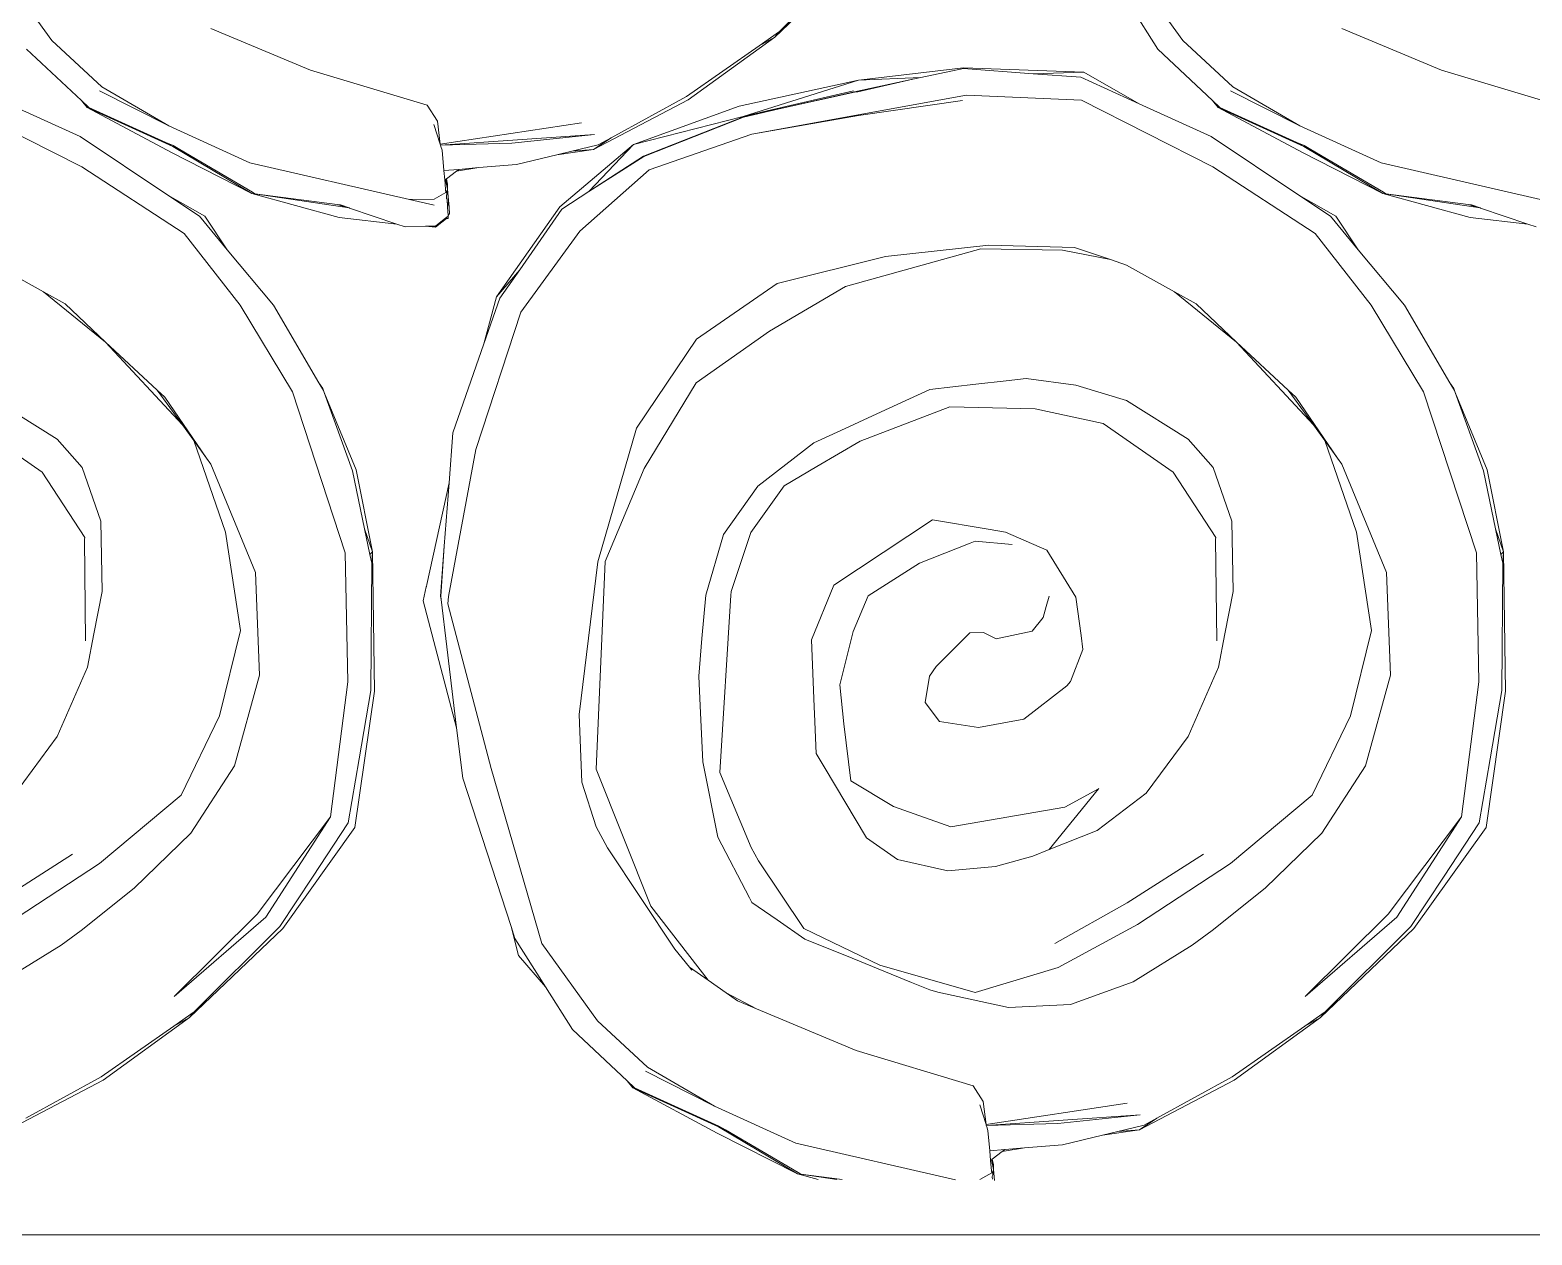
# Model space of a CAD drawing. Header units: inches. Extents: x 213 to 17763, y -4830 to 1802.
# Drawn here: x 5745.913 to 5747.82, y 1085.376 to 1086.906 of the extents above; entities that cross this region are included whole.
import ezdxf

# ---------------------------------------------------------------- set-up
doc = ezdxf.new("R2010")
doc.units = ezdxf.units.IN
doc.header["$MEASUREMENT"] = 0
doc.layers.add('OUTLINE', color=7, linetype='Continuous', lineweight=5)

# ---------------------------------------------------------------- blocks, each defined once
blk = doc.blocks.new('HYH4H')
at = {"color": 18, "lineweight": 5, "true_color": 0x000000}
for p, q in [((-2038.7289, 684.8451), (-2038.9141, 685.0214)), ((-2038.7381, 684.8561), (-2038.908, 685.0256)), ((-2039.4277, 684.9922), (-2039.538, 684.8387)), ((-2037.1849, 684.9922), (-2037.2951, 684.8387)), ((-2039.4883, 684.8214), (-2039.4348, 684.9061)), ((-2040.0511, 684.7798), (-2039.8533, 684.8626)), ((-2038.7289, 684.8451), (-2038.7381, 684.8561)), ((-2038.7381, 684.8561), (-2038.698, 684.8281)), ((-2038.698, 684.8281), (-2038.7289, 684.8451)), ((-2038.7289, 684.8451), (-2038.5574, 684.7211)), ((-2037.8083, 684.7798), (-2037.6104, 684.8626)), ((-2039.538, 684.8387), (-2039.6372, 684.7469)), ((-2039.5967, 684.7195), (-2039.4883, 684.8214)), ((-2038.698, 684.8281), (-2038.5537, 684.7272)), ((-2037.2951, 684.8387), (-2037.3944, 684.7469)), ((-2037.3539, 684.7195), (-2037.2454, 684.8214)), ((-2039.3421, 684.7757), (-2039.1032, 684.7841)), ((-2039.1035, 684.7831), (-2039.2413, 684.7727)), ((-2039.0186, 684.765), (-2039.1035, 684.7831)), ((-2038.895, 684.7598), (-2039.1032, 684.7841)), ((-2040.2826, 684.71), (-2040.0511, 684.7798)), ((-2039.4516, 684.7131), (-2039.3421, 684.7757)), ((-2039.3362, 684.7655), (-2039.4516, 684.7131)), ((-2039.3421, 684.7757), (-2039.2413, 684.7727)), ((-2039.2413, 684.7727), (-2039.3362, 684.7655)), ((-2038.895, 684.7598), (-2039.0186, 684.765)), ((-2039.0027, 684.7616), (-2039.0186, 684.765)), ((-2038.8936, 684.7365), (-2039.0027, 684.7616)), ((-2038.8868, 684.7369), (-2039.0027, 684.7616)), ((-2038.895, 684.7598), (-2038.6666, 684.6881)), ((-2038.895, 684.7598), (-2038.6584, 684.7081)), ((-2038.0398, 684.71), (-2037.8083, 684.7798)), ((-2039.7702, 684.6691), (-2039.6372, 684.7469)), ((-2039.6329, 684.7387), (-2039.7702, 684.6691)), ((-2039.1094, 684.7298), (-2039.3371, 684.7199)), ((-2039.1094, 684.7298), (-2038.6832, 684.6529)), ((-2038.887, 684.7361), (-2038.8936, 684.7365)), ((-2038.887, 684.7361), (-2038.738, 684.7033)), ((-2038.8868, 684.7369), (-2038.738, 684.7033)), ((-2038.8849, 684.7384), (-2038.7137, 684.6989)), ((-2038.5537, 684.7272), (-2038.4043, 684.6454)), ((-2037.5274, 684.6691), (-2037.3944, 684.7469)), ((-2037.3901, 684.7387), (-2037.5274, 684.6691)), ((-2039.608, 684.7057), (-2039.7779, 684.6283)), ((-2039.608, 684.7057), (-2039.7753, 684.6161)), ((-2039.7642, 684.6365), (-2039.6114, 684.7057)), ((-2039.6114, 684.7057), (-2039.5967, 684.7195)), ((-2039.608, 684.7057), (-2039.5967, 684.7195)), ((-2039.3371, 684.7199), (-2039.5979, 684.5881)), ((-2039.4516, 684.7131), (-2039.5944, 684.6482)), ((-2039.1013, 684.7192), (-2038.8951, 684.6898)), ((-2038.7137, 684.6989), (-2038.738, 684.7033)), ((-2038.738, 684.7033), (-2038.6672, 684.6865)), ((-2038.6666, 684.6881), (-2038.7137, 684.6989)), ((-2038.7137, 684.6989), (-2038.6669, 684.6873)), ((-2038.4488, 684.6323), (-2038.6584, 684.7081)), ((-2038.3697, 684.6224), (-2038.5574, 684.7211)), ((-2038.06, 684.6783), (-2038.0398, 684.71)), ((-2037.3652, 684.7057), (-2037.535, 684.6283)), ((-2037.3652, 684.7057), (-2037.5325, 684.6161)), ((-2037.5214, 684.6365), (-2037.3685, 684.7057)), ((-2037.3685, 684.7057), (-2037.3539, 684.7195)), ((-2037.3652, 684.7057), (-2037.3539, 684.7195)), ((-2037.0942, 684.7199), (-2037.3551, 684.5881)), ((-2037.2088, 684.7131), (-2037.3515, 684.6482)), ((-2039.9312, 684.5961), (-2039.7702, 684.6691)), ((-2038.6832, 684.6529), (-2038.8951, 684.6898)), ((-2038.6669, 684.6873), (-2038.6672, 684.6865)), ((-2038.4692, 684.6084), (-2038.6672, 684.6865)), ((-2038.4687, 684.6091), (-2038.6669, 684.6873)), ((-2038.4488, 684.6323), (-2038.6666, 684.6881)), ((-2038.0655, 684.6329), (-2038.3457, 684.6755)), ((-2038.0655, 684.6329), (-2038.06, 684.6783)), ((-2038.0655, 684.6329), (-2038.0531, 684.6719)), ((-2037.6883, 684.5961), (-2037.5274, 684.6691)), ((-2039.7642, 684.6365), (-2039.7786, 684.63)), ((-2039.7642, 684.6365), (-2039.7779, 684.6283)), ((-2039.5944, 684.6482), (-2039.7683, 684.5319)), ((-2038.6832, 684.6529), (-2038.4801, 684.5822)), ((-2038.3697, 684.6224), (-2038.4043, 684.6454)), ((-2038.4043, 684.6454), (-2038.3791, 684.6316)), ((-2038.2078, 684.6351), (-2038.3713, 684.652)), ((-2038.0661, 684.6312), (-2038.3713, 684.652)), ((-2038.0661, 684.6312), (-2038.2078, 684.6351)), ((-2037.5214, 684.6365), (-2037.5358, 684.63)), ((-2037.5214, 684.6365), (-2037.535, 684.6283)), ((-2037.3515, 684.6482), (-2037.5255, 684.5319)), ((-2039.7921, 684.6221), (-2039.9362, 684.5375)), ((-2039.9345, 684.5352), (-2039.7779, 684.6283)), ((-2039.9345, 684.5352), (-2039.7753, 684.6161)), ((-2039.7786, 684.63), (-2039.7921, 684.6221)), ((-2039.7779, 684.6283), (-2039.7921, 684.6221)), ((-2038.4687, 684.6091), (-2038.4692, 684.6084)), ((-2038.4692, 684.6084), (-2038.3604, 684.5388)), ((-2038.3604, 684.5388), (-2038.4687, 684.6091)), ((-2038.3604, 684.5388), (-2038.4488, 684.6323)), ((-2038.4488, 684.6323), (-2038.3026, 684.5087)), ((-2038.3791, 684.6316), (-2038.3434, 684.6231)), ((-2038.3697, 684.6224), (-2038.2966, 684.6119)), ((-2038.3697, 684.6224), (-2038.3268, 684.6191)), ((-2038.3434, 684.6231), (-2038.3268, 684.6191)), ((-2038.3268, 684.6191), (-2038.2966, 684.6119)), ((-2038.2966, 684.6119), (-2038.217, 684.5929)), ((-2038.0693, 684.6212), (-2038.0729, 684.5806)), ((-2038.0693, 684.6212), (-2038.067, 684.6283)), ((-2038.067, 684.6283), (-2038.0661, 684.6312)), ((-2038.0661, 684.6312), (-2038.0655, 684.6329)), ((-2037.5493, 684.6221), (-2037.6933, 684.5375)), ((-2037.6917, 684.5352), (-2037.535, 684.6283)), ((-2037.6917, 684.5352), (-2037.5325, 684.6161)), ((-2037.5358, 684.63), (-2037.5493, 684.6221)), ((-2037.535, 684.6283), (-2037.5493, 684.6221)), ((-2039.9312, 684.5961), (-2040.2476, 684.5231)), ((-2039.5979, 684.5881), (-2039.8009, 684.4558)), ((-2038.4801, 684.5822), (-2038.3425, 684.4604)), ((-2038.1419, 684.5864), (-2038.217, 684.5929)), ((-2038.0977, 684.5794), (-2038.1419, 684.5864)), ((-2038.1025, 684.583), (-2038.1419, 684.5864)), ((-2038.1025, 684.583), (-2038.0729, 684.5806)), ((-2038.1025, 684.583), (-2038.0977, 684.5794)), ((-2038.0977, 684.5794), (-2038.0778, 684.5641)), ((-2038.0729, 684.5806), (-2038.0745, 684.5619)), ((-2037.6883, 684.5961), (-2038.0048, 684.5231)), ((-2037.3551, 684.5881), (-2037.5581, 684.4558)), ((-2038.0802, 684.5536), (-2038.0778, 684.5641)), ((-2038.0801, 684.5436), (-2038.0802, 684.5536)), ((-2038.0761, 684.5631), (-2038.0801, 684.5436)), ((-2038.077, 684.5627), (-2038.0801, 684.5436)), ((-2038.077, 684.5627), (-2038.0778, 684.5641)), ((-2038.0769, 684.5636), (-2038.077, 684.5627)), ((-2038.077, 684.5627), (-2038.0761, 684.5631)), ((-2038.0752, 684.5543), (-2038.0763, 684.5421)), ((-2038.0761, 684.5631), (-2038.0745, 684.5619)), ((-2038.0745, 684.5619), (-2038.0752, 684.5543)), ((-2039.941, 684.5346), (-2040.1278, 684.5065)), ((-2039.9345, 684.5352), (-2040.1083, 684.4872)), ((-2039.941, 684.5346), (-2040.1043, 684.5132)), ((-2039.9362, 684.5375), (-2039.941, 684.5346)), ((-2039.9345, 684.5352), (-2039.941, 684.5346)), ((-2039.8417, 684.4899), (-2039.7683, 684.5319)), ((-2039.7683, 684.5319), (-2039.8308, 684.4902)), ((-2038.307, 684.5038), (-2038.3604, 684.5388)), ((-2038.0829, 684.5173), (-2038.0837, 684.4952)), ((-2038.0822, 684.5194), (-2038.0829, 684.5173)), ((-2038.082, 684.5222), (-2038.0822, 684.5194)), ((-2038.0822, 684.5194), (-2038.0813, 684.5159)), ((-2038.0801, 684.5436), (-2038.082, 684.5222)), ((-2038.0798, 684.5076), (-2038.0813, 684.5159)), ((-2038.0787, 684.5363), (-2038.0801, 684.5436)), ((-2038.0798, 684.5076), (-2038.0793, 684.5242)), ((-2038.0793, 684.5242), (-2038.0783, 684.5248)), ((-2038.0763, 684.5421), (-2038.0787, 684.5363)), ((-2038.0787, 684.5363), (-2038.0768, 684.5368)), ((-2038.0787, 684.5324), (-2038.0787, 684.5363)), ((-2038.0782, 684.5315), (-2038.0787, 684.5324)), ((-2038.0783, 684.5248), (-2038.0779, 684.5285)), ((-2038.0782, 684.5315), (-2038.0779, 684.53)), ((-2038.0779, 684.5285), (-2038.0779, 684.53)), ((-2038.0763, 684.5421), (-2038.0768, 684.5368)), ((-2038.0535, 684.5239), (-2038.0768, 684.5368)), ((-2038.0536, 684.5118), (-2038.0048, 684.5231)), ((-2038.0048, 684.5231), (-2038.0535, 684.5239)), ((-2037.6982, 684.5346), (-2037.8849, 684.5065)), ((-2037.6917, 684.5352), (-2037.8654, 684.4872)), ((-2037.6982, 684.5346), (-2037.8615, 684.5132)), ((-2037.6933, 684.5375), (-2037.6982, 684.5346)), ((-2037.6917, 684.5352), (-2037.6982, 684.5346)), ((-2037.5989, 684.4899), (-2037.5255, 684.5319)), ((-2037.5255, 684.5319), (-2037.5879, 684.4902)), ((-2040.2221, 684.4745), (-2040.1287, 684.5062)), ((-2040.2221, 684.4745), (-2040.1083, 684.4872)), ((-2040.1287, 684.5062), (-2040.1278, 684.5065)), ((-2040.1278, 684.5065), (-2040.1109, 684.5123)), ((-2040.1278, 684.5065), (-2040.1108, 684.5114)), ((-2040.1043, 684.5132), (-2040.1109, 684.5123)), ((-2040.1109, 684.5123), (-2040.1108, 684.5114)), ((-2040.1043, 684.5132), (-2040.1108, 684.5114)), ((-2039.8308, 684.4902), (-2039.8862, 684.4234)), ((-2039.8417, 684.4899), (-2039.8862, 684.4234)), ((-2038.307, 684.5038), (-2038.2233, 684.3837)), ((-2038.1773, 684.3302), (-2038.3026, 684.5087)), ((-2038.0812, 684.4912), (-2038.0837, 684.4952)), ((-2038.0813, 684.4904), (-2038.0816, 684.4852)), ((-2038.0779, 684.4858), (-2038.0816, 684.4852)), ((-2038.0812, 684.4912), (-2038.0813, 684.4904)), ((-2038.0763, 684.4863), (-2038.0813, 684.4904)), ((-2038.0798, 684.5076), (-2038.0812, 684.4912)), ((-2038.0763, 684.4863), (-2038.0779, 684.4858)), ((-2038.0703, 684.4816), (-2038.0779, 684.4858)), ((-2038.0779, 684.4858), (-2038.0562, 684.4686)), ((-2038.0703, 684.4816), (-2038.0763, 684.4863)), ((-2037.9793, 684.4745), (-2037.8859, 684.5062)), ((-2037.9793, 684.4745), (-2037.8654, 684.4872)), ((-2037.8859, 684.5062), (-2037.8849, 684.5065)), ((-2037.8849, 684.5065), (-2037.868, 684.5123)), ((-2037.8849, 684.5065), (-2037.8679, 684.5114)), ((-2037.8615, 684.5132), (-2037.868, 684.5123)), ((-2037.868, 684.5123), (-2037.8679, 684.5114)), ((-2037.8615, 684.5132), (-2037.8679, 684.5114)), ((-2037.5879, 684.4902), (-2037.6434, 684.4234)), ((-2037.5989, 684.4899), (-2037.6434, 684.4234)), ((-2040.2388, 684.4689), (-2040.2221, 684.4745)), ((-2039.8009, 684.4558), (-2039.9118, 684.3138)), ((-2038.3425, 684.4604), (-2038.2256, 684.2997)), ((-2038.0561, 684.4705), (-2038.0703, 684.4816)), ((-2038.0362, 684.47), (-2038.0562, 684.4686)), ((-2038.0561, 684.4705), (-2038.0362, 684.47)), ((-2038.0362, 684.47), (-2037.9959, 684.4689)), ((-2037.9959, 684.4689), (-2037.9793, 684.4745)), ((-2037.5581, 684.4558), (-2037.669, 684.3138)), ((-2039.3946, 684.4039), (-2039.3233, 684.4281)), ((-2039.3233, 684.4281), (-2039.1535, 684.4328)), ((-2039.2996, 684.4229), (-2039.1378, 684.4253)), ((-2038.9485, 684.41), (-2039.1535, 684.4328)), ((-2038.869, 684.3509), (-2039.1378, 684.4253)), ((-2039.8862, 684.4234), (-2039.9776, 684.3134)), ((-2039.4264, 684.393), (-2039.3946, 684.4039)), ((-2039.3946, 684.4039), (-2039.2996, 684.4229)), ((-2038.9485, 684.41), (-2038.7338, 684.3565)), ((-2037.6434, 684.4234), (-2037.7347, 684.3134)), ((-2039.5217, 684.3403), (-2039.4264, 684.393)), ((-2038.1773, 684.3302), (-2038.2233, 684.3837)), ((-2038.1839, 684.3272), (-2038.2233, 684.3837)), ((-2037.2788, 684.3403), (-2037.1836, 684.393)), ((-2039.6445, 684.2402), (-2039.5217, 684.3403)), ((-2039.5648, 684.3164), (-2039.5217, 684.3403)), ((-2038.869, 684.3509), (-2038.7188, 684.2621)), ((-2038.5738, 684.2461), (-2038.7338, 684.3565)), ((-2037.4016, 684.2402), (-2037.2788, 684.3403)), ((-2037.322, 684.3164), (-2037.2788, 684.3403)), ((-2040.0678, 684.1594), (-2039.9776, 684.3134)), ((-2039.9118, 684.3138), (-2040.0152, 684.1418)), ((-2039.6445, 684.2402), (-2039.5648, 684.3164)), ((-2038.1522, 684.2368), (-2038.1839, 684.3272)), ((-2038.1773, 684.3302), (-2038.1522, 684.2368)), ((-2037.825, 684.1594), (-2037.7347, 684.3134)), ((-2037.669, 684.3138), (-2037.7723, 684.1418)), ((-2037.4016, 684.2402), (-2037.322, 684.3164)), ((-2038.2256, 684.2997), (-2038.1364, 684.0271)), ((-2038.5733, 684.1594), (-2038.7188, 684.2621)), ((-2039.7972, 684.0762), (-2039.6445, 684.2402)), ((-2039.7469, 684.1454), (-2039.6445, 684.2402)), ((-2038.455, 684.0698), (-2038.5738, 684.2461)), ((-2038.0905, 684.0607), (-2038.1522, 684.2368)), ((-2037.5543, 684.0762), (-2037.4016, 684.2402)), ((-2037.5041, 684.1454), (-2037.4016, 684.2402)), ((-2040.0678, 684.1594), (-2040.0766, 684.1445)), ((-2040.0759, 684.1486), (-2040.0678, 684.1594)), ((-2039.3259, 684.1548), (-2039.2275, 684.1681)), ((-2039.1876, 684.1636), (-2039.2275, 684.1681)), ((-2039.1276, 684.1569), (-2039.1876, 684.1636)), ((-2038.5733, 684.1594), (-2038.4699, 683.9896)), ((-2037.825, 684.1594), (-2037.8338, 684.1445)), ((-2037.8331, 684.1486), (-2037.825, 684.1594)), ((-2040.078, 684.1407), (-2040.1414, 683.9872)), ((-2040.078, 684.1407), (-2040.1343, 683.9854)), ((-2040.1202, 683.8222), (-2040.0152, 684.1418)), ((-2040.0766, 684.1445), (-2040.078, 684.1407)), ((-2040.0759, 684.1486), (-2040.0766, 684.1445)), ((-2039.762, 684.1313), (-2039.8451, 684.0101)), ((-2039.7972, 684.0762), (-2039.7469, 684.1454)), ((-2039.762, 684.1313), (-2039.7469, 684.1454)), ((-2039.4264, 684.1248), (-2039.3846, 684.1373)), ((-2039.3846, 684.1373), (-2039.3259, 684.1548)), ((-2039.0364, 684.1467), (-2039.1276, 684.1569)), ((-2038.9313, 684.0981), (-2039.0364, 684.1467)), ((-2037.8351, 684.1407), (-2037.8986, 683.9872)), ((-2037.8351, 684.1407), (-2037.8915, 683.9854)), ((-2037.8773, 683.8222), (-2037.7723, 684.1418)), ((-2037.8338, 684.1445), (-2037.8351, 684.1407)), ((-2037.8331, 684.1486), (-2037.8338, 684.1445)), ((-2037.5192, 684.1313), (-2037.6023, 684.0101)), ((-2037.5543, 684.0762), (-2037.5041, 684.1454)), ((-2037.5192, 684.1313), (-2037.5041, 684.1454)), ((-2039.5488, 684.0481), (-2039.4264, 684.1248)), ((-2039.2455, 684.1081), (-2039.3804, 684.0789)), ((-2039.0762, 684.1121), (-2039.2455, 684.1081)), ((-2038.898, 684.0438), (-2039.0762, 684.1121)), ((-2038.8602, 684.0652), (-2038.9313, 684.0981)), ((-2037.3059, 684.0481), (-2037.1835, 684.1248)), ((-2039.8196, 684.0453), (-2039.7972, 684.0762)), ((-2039.5191, 683.9827), (-2039.3804, 684.0789)), ((-2038.455, 684.0698), (-2038.3779, 683.8047)), ((-2037.5767, 684.0453), (-2037.5543, 684.0762)), ((-2037.2763, 683.9827), (-2037.1375, 684.0789)), ((-2039.8826, 683.8632), (-2039.8196, 684.0453)), ((-2039.8451, 684.0101), (-2039.8196, 684.0453)), ((-2039.5586, 684.0369), (-2039.5488, 684.0481)), ((-2038.8126, 683.9938), (-2038.898, 684.0438)), ((-2038.8066, 684.0404), (-2038.8602, 684.0652)), ((-2038.6956, 683.9545), (-2038.8066, 684.0404)), ((-2038.083, 683.9611), (-2038.0905, 684.0607)), ((-2037.6397, 683.8632), (-2037.5767, 684.0453)), ((-2037.6023, 684.0101), (-2037.5767, 684.0453)), ((-2037.3158, 684.0369), (-2037.3059, 684.0481)), ((-2039.8451, 684.0101), (-2039.8534, 683.9981)), ((-2039.5983, 683.9919), (-2039.5586, 684.0369)), ((-2038.1364, 684.0271), (-2038.0823, 683.7358)), ((-2037.6023, 684.0101), (-2037.6106, 683.9981)), ((-2037.3554, 683.9919), (-2037.3158, 684.0369)), ((-2040.1741, 683.8245), (-2040.1414, 683.9872)), ((-2040.1343, 683.9854), (-2040.1584, 683.8699)), ((-2039.942, 683.7838), (-2039.8534, 683.9981)), ((-2039.6353, 683.8853), (-2039.5983, 683.9919)), ((-2039.6037, 683.8526), (-2039.5191, 683.9827)), ((-2038.7473, 683.9556), (-2038.8126, 683.9938)), ((-2038.4699, 683.9896), (-2038.3929, 683.8052)), ((-2037.9313, 683.8245), (-2037.8986, 683.9872)), ((-2037.8915, 683.9854), (-2037.9156, 683.8699)), ((-2037.6992, 683.7838), (-2037.6106, 683.9981)), ((-2037.3924, 683.8853), (-2037.3554, 683.9919)), ((-2037.3609, 683.8526), (-2037.2763, 683.9827)), ((-2038.6818, 683.8626), (-2038.7473, 683.9556)), ((-2038.6956, 683.9545), (-2038.6276, 683.859)), ((-2038.0391, 683.7597), (-2038.083, 683.9611)), ((-2038.0736, 683.8357), (-2038.083, 683.9611)), ((-2040.1741, 683.8245), (-2040.1584, 683.8699)), ((-2040.1584, 683.8699), (-2040.1691, 683.8189)), ((-2039.9123, 683.6684), (-2039.8826, 683.8632)), ((-2039.6353, 683.8853), (-2039.6382, 683.7455)), ((-2039.2688, 683.8275), (-2039.1863, 683.8638)), ((-2039.1863, 683.8638), (-2039.1523, 683.8695)), ((-2039.1523, 683.8695), (-2039.0415, 683.888)), ((-2038.8464, 683.7584), (-2039.0415, 683.888)), ((-2038.6424, 683.746), (-2038.6818, 683.8626)), ((-2037.9313, 683.8245), (-2037.9156, 683.8699)), ((-2037.9156, 683.8699), (-2037.9263, 683.8189)), ((-2037.6695, 683.6684), (-2037.6397, 683.8632)), ((-2037.3924, 683.8853), (-2037.3953, 683.7455)), ((-2039.6028, 683.8494), (-2039.6053, 683.6478)), ((-2039.6028, 683.8494), (-2039.6037, 683.8526)), ((-2039.1995, 683.8391), (-2039.1262, 683.8456)), ((-2039.1163, 683.8417), (-2039.1262, 683.8456)), ((-2039.1163, 683.8417), (-2039.016, 683.8019)), ((-2038.5921, 683.7386), (-2038.6276, 683.859)), ((-2038.0662, 683.7363), (-2038.0736, 683.8357)), ((-2038.0736, 683.8357), (-2038.0669, 683.7363)), ((-2037.36, 683.8494), (-2037.3624, 683.6478)), ((-2037.36, 683.8494), (-2037.3609, 683.8526)), ((-2040.1741, 683.8245), (-2040.1783, 683.5484)), ((-2040.1741, 683.8245), (-2040.1726, 683.802)), ((-2040.1741, 683.8245), (-2040.1691, 683.8189)), ((-2040.1691, 683.8189), (-2040.1726, 683.802)), ((-2040.1726, 683.802), (-2040.171, 683.5494)), ((-2040.1202, 683.8222), (-2040.1249, 683.5668)), ((-2039.3263, 683.7348), (-2039.2688, 683.8275)), ((-2039.016, 683.8019), (-2038.9145, 683.7375)), ((-2038.3929, 683.8052), (-2038.3745, 683.3932)), ((-2038.3779, 683.8047), (-2038.3412, 683.5022)), ((-2037.9313, 683.8245), (-2037.9355, 683.5484)), ((-2037.9313, 683.8245), (-2037.9298, 683.802)), ((-2037.9313, 683.8245), (-2037.9263, 683.8189)), ((-2037.9263, 683.8189), (-2037.9298, 683.802)), ((-2037.9298, 683.802), (-2037.9282, 683.5494)), ((-2037.8773, 683.8222), (-2037.8821, 683.5668)), ((-2039.942, 683.7838), (-2039.9502, 683.5797)), ((-2037.6992, 683.7838), (-2037.7074, 683.5797)), ((-2039.6217, 683.6616), (-2039.6382, 683.7455)), ((-2038.8016, 683.6498), (-2038.8464, 683.7584)), ((-2038.6422, 683.7451), (-2038.6424, 683.746)), ((-2038.6419, 683.7383), (-2038.6422, 683.7451)), ((-2038.0391, 683.7597), (-2038.0381, 683.7558)), ((-2038.0381, 683.7558), (-2038.0378, 683.7551)), ((-2038.0378, 683.7551), (-2038.038, 683.7545)), ((-2038.032, 683.7272), (-2038.0378, 683.7551)), ((-2037.3788, 683.6616), (-2037.3953, 683.7455)), ((-2039.3365, 683.6584), (-2039.3263, 683.7348)), ((-2039.273, 683.7365), (-2039.2674, 683.716)), ((-2039.2674, 683.716), (-2039.2614, 683.694)), ((-2038.8843, 683.6668), (-2038.9145, 683.7375)), ((-2038.6201, 683.387), (-2038.6419, 683.7383)), ((-2038.5921, 683.7386), (-2038.5846, 683.6525)), ((-2038.0807, 683.7213), (-2038.1668, 683.3951)), ((-2038.0979, 683.4755), (-2038.032, 683.7272)), ((-2038.0823, 683.7358), (-2038.0807, 683.7213)), ((-2038.0784, 683.6358), (-2038.0677, 683.7301)), ((-2038.0677, 683.7301), (-2038.0662, 683.7363)), ((-2038.0669, 683.7363), (-2038.0677, 683.7301)), ((-2038.0669, 683.7363), (-2038.0662, 683.7363)), ((-2039.2394, 683.6669), (-2039.2614, 683.694)), ((-2039.8707, 683.4994), (-2039.9123, 683.6684)), ((-2039.6087, 683.5955), (-2039.6217, 683.6616)), ((-2039.3402, 683.6309), (-2039.3365, 683.6584)), ((-2039.2394, 683.6669), (-2039.1678, 683.6517)), ((-2039.1678, 683.6517), (-2039.1441, 683.6638)), ((-2039.1441, 683.6638), (-2039.1421, 683.6648)), ((-2039.1421, 683.6648), (-2039.1155, 683.6636)), ((-2039.1155, 683.6636), (-2039.049, 683.5974)), ((-2038.8581, 683.5606), (-2038.8843, 683.6668)), ((-2038.5846, 683.6525), (-2038.5782, 683.578)), ((-2037.6279, 683.4994), (-2037.6695, 683.6684)), ((-2037.3659, 683.5955), (-2037.3788, 683.6616)), ((-2039.3402, 683.6309), (-2039.3153, 683.5674)), ((-2038.8073, 683.5169), (-2038.8016, 683.6498)), ((-2038.0979, 683.4755), (-2038.0784, 683.6358)), ((-2039.6087, 683.5955), (-2039.5486, 683.4582)), ((-2039.049, 683.5974), (-2039.0356, 683.5778)), ((-2037.3659, 683.5955), (-2037.3058, 683.4582)), ((-2040.1249, 683.5668), (-2040.091, 683.2992)), ((-2039.9502, 683.5797), (-2039.9001, 683.4004)), ((-2039.3153, 683.5674), (-2039.3082, 683.5586)), ((-2039.0356, 683.5778), (-2039.027, 683.526)), ((-2038.5809, 683.5191), (-2038.5782, 683.578)), ((-2037.8821, 683.5668), (-2037.8482, 683.2992)), ((-2037.7074, 683.5797), (-2037.6573, 683.4004)), ((-2040.1394, 683.2777), (-2040.1783, 683.5484)), ((-2040.171, 683.5494), (-2040.1477, 683.414)), ((-2039.2229, 683.4925), (-2039.3082, 683.5586)), ((-2038.8657, 683.4834), (-2038.8581, 683.5606)), ((-2037.8965, 683.2777), (-2037.9355, 683.5484)), ((-2037.9282, 683.5494), (-2037.9049, 683.414)), ((-2039.027, 683.526), (-2039.0559, 683.4878)), ((-2038.8112, 683.4244), (-2038.8079, 683.5031)), ((-2038.8079, 683.5031), (-2038.8073, 683.5169)), ((-2038.5861, 683.4078), (-2038.5809, 683.5191)), ((-2038.3466, 683.3676), (-2038.3412, 683.5022)), ((-2039.7946, 683.3416), (-2039.8707, 683.4994)), ((-2039.1328, 683.476), (-2039.2229, 683.4925)), ((-2039.0559, 683.4878), (-2039.1328, 683.476)), ((-2038.88, 683.3701), (-2038.8657, 683.4834)), ((-2038.1101, 683.3756), (-2038.0979, 683.4755)), ((-2037.5517, 683.3416), (-2037.6279, 683.4994)), ((-2039.5486, 683.4582), (-2039.4658, 683.3462)), ((-2037.3058, 683.4582), (-2037.223, 683.3462)), ((-2040.1477, 683.414), (-2040.1259, 683.2872)), ((-2038.8269, 683.3981), (-2038.8112, 683.4244)), ((-2037.9049, 683.414), (-2037.883, 683.2872)), ((-2039.9001, 683.4004), (-2039.8139, 683.2665)), ((-2038.9107, 683.2572), (-2038.8269, 683.3981)), ((-2038.6201, 683.387), (-2038.6822, 683.238)), ((-2038.616, 683.2589), (-2038.5861, 683.4078)), ((-2038.483, 683.122), (-2038.3745, 683.3932)), ((-2038.2673, 683.048), (-2038.1668, 683.3951)), ((-2037.6573, 683.4004), (-2037.5711, 683.2665)), ((-2039.3711, 683.3545), (-2039.3716, 683.3552)), ((-2039.304, 683.3178), (-2039.3711, 683.3545)), ((-2039.2728, 683.2341), (-2039.3711, 683.3545)), ((-2038.88, 683.3701), (-2038.9642, 683.3197)), ((-2038.3466, 683.3676), (-2038.3749, 683.2791)), ((-2038.2061, 683.0815), (-2038.1101, 683.3756)), ((-2039.7946, 683.3416), (-2039.6324, 683.2067)), ((-2039.4658, 683.3462), (-2039.368, 683.2719)), ((-2037.5517, 683.3416), (-2037.3896, 683.2067)), ((-2040.091, 683.2992), (-2039.9453, 683.1057)), ((-2040.091, 683.2992), (-2039.9625, 683.1002)), ((-2039.0782, 683.2793), (-2039.304, 683.3178)), ((-2038.9642, 683.3197), (-2039.0782, 683.2793)), ((-2037.8482, 683.2992), (-2037.7025, 683.1057)), ((-2037.8482, 683.2992), (-2037.7197, 683.1002)), ((-2040.1394, 683.2777), (-2039.9965, 683.0772)), ((-2040.1259, 683.2872), (-2040.0549, 683.1794)), ((-2039.7014, 683.1577), (-2039.8139, 683.2665)), ((-2039.368, 683.2719), (-2039.2728, 683.2341)), ((-2038.397, 683.2375), (-2038.3749, 683.2791)), ((-2037.8965, 683.2777), (-2037.7536, 683.0772)), ((-2037.883, 683.2872), (-2037.8121, 683.1794)), ((-2037.4586, 683.1577), (-2037.5711, 683.2665)), ((-2039.2728, 683.2341), (-2039.2405, 683.2212)), ((-2038.9107, 683.2572), (-2038.9725, 683.214)), ((-2038.697, 683.2119), (-2038.6822, 683.238)), ((-2038.6791, 683.1382), (-2038.616, 683.2589)), ((-2038.397, 683.2375), (-2038.5307, 683.0363)), ((-2039.6324, 683.2067), (-2039.4483, 683.0853)), ((-2039.579, 683.2248), (-2039.428, 683.1285)), ((-2039.1669, 683.2004), (-2039.2405, 683.2212)), ((-2038.9725, 683.214), (-2039.0719, 683.1921)), ((-2038.697, 683.2119), (-2038.7865, 683.0774)), ((-2037.3896, 683.2067), (-2037.2054, 683.0853)), ((-2037.3362, 683.2248), (-2037.1852, 683.1285)), ((-2040.0549, 683.1794), (-2039.9903, 683.0814)), ((-2039.0719, 683.1921), (-2039.1669, 683.2004)), ((-2037.8121, 683.1794), (-2037.7475, 683.0814)), ((-2039.7014, 683.1577), (-2039.5962, 683.0732)), ((-2037.4586, 683.1577), (-2037.3534, 683.0732)), ((-2039.428, 683.1285), (-2039.2842, 683.0475)), ((-2038.7338, 683.0947), (-2038.6837, 683.1293)), ((-2038.6837, 683.1293), (-2038.6791, 683.1382)), ((-2038.483, 683.122), (-2038.5967, 682.9751)), ((-2039.9625, 683.1002), (-2039.7806, 682.9426)), ((-2039.9453, 683.1057), (-2039.7806, 682.9426)), ((-2039.4483, 683.0853), (-2039.2908, 683.0004)), ((-2038.7889, 683.0566), (-2038.7338, 683.0947)), ((-2037.7197, 683.1002), (-2037.5378, 682.9426)), ((-2037.7025, 683.1057), (-2037.5378, 682.9426)), ((-2039.8113, 682.9009), (-2039.9965, 683.0772)), ((-2039.8204, 682.9119), (-2039.9903, 683.0814)), ((-2039.557, 683.0445), (-2039.5962, 683.0732)), ((-2038.7865, 683.0774), (-2038.9375, 683.0045)), ((-2038.8825, 683.0185), (-2038.7889, 683.0566)), ((-2038.2743, 682.962), (-2038.2138, 683.0579)), ((-2038.2209, 683.024), (-2038.2061, 683.0815)), ((-2038.2138, 683.0579), (-2038.2061, 683.0815)), ((-2037.5684, 682.9009), (-2037.7536, 683.0772)), ((-2037.5776, 682.9119), (-2037.7475, 683.0814)), ((-2037.3142, 683.0445), (-2037.3534, 683.0732)), ((-2039.557, 683.0445), (-2039.4394, 682.9716)), ((-2038.5599, 683.0008), (-2038.5307, 683.0363)), ((-2038.2673, 683.048), (-2038.3775, 682.8945)), ((-2037.3142, 683.0445), (-2037.1965, 682.9716)), ((-2039.2908, 683.0004), (-2039.1261, 682.9509)), ((-2038.9375, 683.0045), (-2039.1261, 682.9509)), ((-2039.0002, 682.9706), (-2038.8825, 683.0185)), ((-2038.5967, 682.9751), (-2038.5599, 683.0008)), ((-2038.5648, 682.9948), (-2038.5599, 683.0008)), ((-2038.2743, 682.962), (-2038.2209, 683.024)), ((-2039.4394, 682.9716), (-2039.3155, 682.9269)), ((-2039.0364, 682.9559), (-2039.0002, 682.9706)), ((-2038.6329, 682.9498), (-2038.5967, 682.9751)), ((-2039.1927, 682.9207), (-2039.0522, 682.9511)), ((-2039.0522, 682.9511), (-2039.0364, 682.9559)), ((-2038.6329, 682.9498), (-2038.6928, 682.9184)), ((-2038.6553, 682.9341), (-2038.6329, 682.9498)), ((-2038.3278, 682.8773), (-2038.2743, 682.962)), ((-2039.8113, 682.9009), (-2039.8204, 682.9119)), ((-2039.8204, 682.9119), (-2039.7804, 682.8839)), ((-2039.1927, 682.9207), (-2039.3155, 682.9269)), ((-2038.8907, 682.8356), (-2038.6928, 682.9184)), ((-2038.6928, 682.9184), (-2038.6553, 682.9341)), ((-2037.5684, 682.9009), (-2037.5776, 682.9119)), ((-2037.5776, 682.9119), (-2037.5375, 682.8839)), ((-2039.7804, 682.8839), (-2039.8113, 682.9009)), ((-2039.8113, 682.9009), (-2039.6398, 682.7769)), ((-2039.7804, 682.8839), (-2039.636, 682.7831)), ((-2038.3775, 682.8945), (-2038.4767, 682.8027)), ((-2038.4362, 682.7753), (-2038.3278, 682.8773)), ((-2037.5375, 682.8839), (-2037.5684, 682.9009)), ((-2037.5684, 682.9009), (-2037.397, 682.7769)), ((-2037.5375, 682.8839), (-2037.3932, 682.7831)), ((-2039.1222, 682.7658), (-2038.8907, 682.8356)), ((-2038.6097, 682.7249), (-2038.4767, 682.8027)), ((-2038.4725, 682.7946), (-2038.6097, 682.7249)), ((-2039.4521, 682.6782), (-2039.6398, 682.7769)), ((-2039.636, 682.7831), (-2039.4867, 682.7012)), ((-2039.1424, 682.7341), (-2039.1222, 682.7658)), ((-2038.4475, 682.7615), (-2038.6174, 682.6842)), ((-2038.4475, 682.7615), (-2038.6148, 682.6719)), ((-2038.6038, 682.6923), (-2038.4509, 682.7615)), ((-2038.4509, 682.7615), (-2038.4362, 682.7753)), ((-2038.4475, 682.7615), (-2038.4362, 682.7753)), ((-2037.2092, 682.6782), (-2037.397, 682.7769)), ((-2037.3932, 682.7831), (-2037.2438, 682.7012)), ((-2039.1479, 682.6887), (-2039.4281, 682.7313)), ((-2039.1479, 682.6887), (-2039.1424, 682.7341)), ((-2039.1479, 682.6887), (-2039.1355, 682.7278)), ((-2039.4521, 682.6782), (-2039.4867, 682.7012)), ((-2039.4867, 682.7012), (-2039.4615, 682.6875)), ((-2039.2901, 682.691), (-2039.4536, 682.7078)), ((-2039.1484, 682.687), (-2039.4536, 682.7078)), ((-2038.7707, 682.6519), (-2038.6097, 682.7249)), ((-2039.4615, 682.6875), (-2039.4258, 682.6789)), ((-2039.4521, 682.6782), (-2039.379, 682.6677)), ((-2039.4521, 682.6782), (-2039.4091, 682.6749)), ((-2039.4258, 682.6789), (-2039.4091, 682.6749)), ((-2039.4091, 682.6749), (-2039.379, 682.6677)), ((-2039.1484, 682.687), (-2039.2901, 682.691)), ((-2039.1516, 682.677), (-2039.1552, 682.6364)), ((-2039.1516, 682.677), (-2039.1494, 682.6841)), ((-2039.1494, 682.6841), (-2039.1484, 682.687)), ((-2039.1484, 682.687), (-2039.1479, 682.6887)), ((-2038.6316, 682.6779), (-2038.7757, 682.5933)), ((-2038.774, 682.591), (-2038.6174, 682.6842)), ((-2038.774, 682.591), (-2038.6148, 682.6719)), ((-2038.6181, 682.6858), (-2038.6316, 682.6779)), ((-2038.6174, 682.6842), (-2038.6316, 682.6779)), ((-2038.6038, 682.6923), (-2038.6181, 682.6858)), ((-2038.6038, 682.6923), (-2038.6174, 682.6842)), ((-2039.379, 682.6677), (-2039.2994, 682.6487)), ((-2039.2243, 682.6422), (-2039.2994, 682.6487)), ((-2039.1801, 682.6353), (-2039.2243, 682.6422)), ((-2039.1849, 682.6389), (-2039.2243, 682.6422)), ((-2039.1849, 682.6389), (-2039.1552, 682.6364)), ((-2039.1849, 682.6389), (-2039.1801, 682.6353)), ((-2038.7707, 682.6519), (-2039.0872, 682.579)), ((-2039.1801, 682.6353), (-2039.1602, 682.6199)), ((-2039.1626, 682.6094), (-2039.1602, 682.6199)), ((-2039.1624, 682.5994), (-2039.1626, 682.6094)), ((-2039.1585, 682.6189), (-2039.1624, 682.5994)), ((-2039.1594, 682.6185), (-2039.1624, 682.5994)), ((-2039.1594, 682.6185), (-2039.1602, 682.6199)), ((-2039.1592, 682.6194), (-2039.1594, 682.6185)), ((-2039.1594, 682.6185), (-2039.1585, 682.6189)), ((-2039.1576, 682.6102), (-2039.1587, 682.5979)), ((-2039.1585, 682.6189), (-2039.1569, 682.6177)), ((-2039.1569, 682.6177), (-2039.1576, 682.6102)), ((-2039.1552, 682.6364), (-2039.1569, 682.6177)), ((-2039.1624, 682.5994), (-2039.1644, 682.578)), ((-2039.1611, 682.5922), (-2039.1624, 682.5994)), ((-2039.1587, 682.5979), (-2039.1611, 682.5922)), ((-2039.1611, 682.5922), (-2039.1591, 682.5927)), ((-2039.1611, 682.5883), (-2039.1611, 682.5922)), ((-2039.1605, 682.5873), (-2039.1611, 682.5883)), ((-2039.1607, 682.5806), (-2039.1603, 682.5843)), ((-2039.1605, 682.5873), (-2039.1603, 682.5858)), ((-2039.1603, 682.5843), (-2039.1603, 682.5858)), ((-2039.1587, 682.5979), (-2039.1591, 682.5927)), ((-2039.1359, 682.5797), (-2039.1591, 682.5927)), ((-2038.7806, 682.5905), (-2038.8624, 682.5797)), ((-2038.7806, 682.5905), (-2038.852, 682.5797)), ((-2038.774, 682.591), (-2038.815, 682.5797)), ((-2038.7757, 682.5933), (-2038.7806, 682.5905)), ((-2038.774, 682.591), (-2038.7806, 682.5905))]:
    blk.add_line(p, q, dxfattribs=at)

msp = doc.modelspace()

# ---------------------------------------------------------------- linework, layer by layer
at = {"lineweight": 5}
msp.add_line((5733.3043, 1085.3764), (5763.1112, 1085.3764), dxfattribs=at)

# ---------------------------------------------------------------- block references
at = {"layer": 'OUTLINE', "lineweight": 5, "xscale": -0.6401221243733701, "yscale": 0.6401221243733701, "zscale": 0.6401221243733701}
msp.add_blockref('HYH4H', (4441.8231, 648.5124), dxfattribs=at)

doc.saveas('drawing.dxf')
